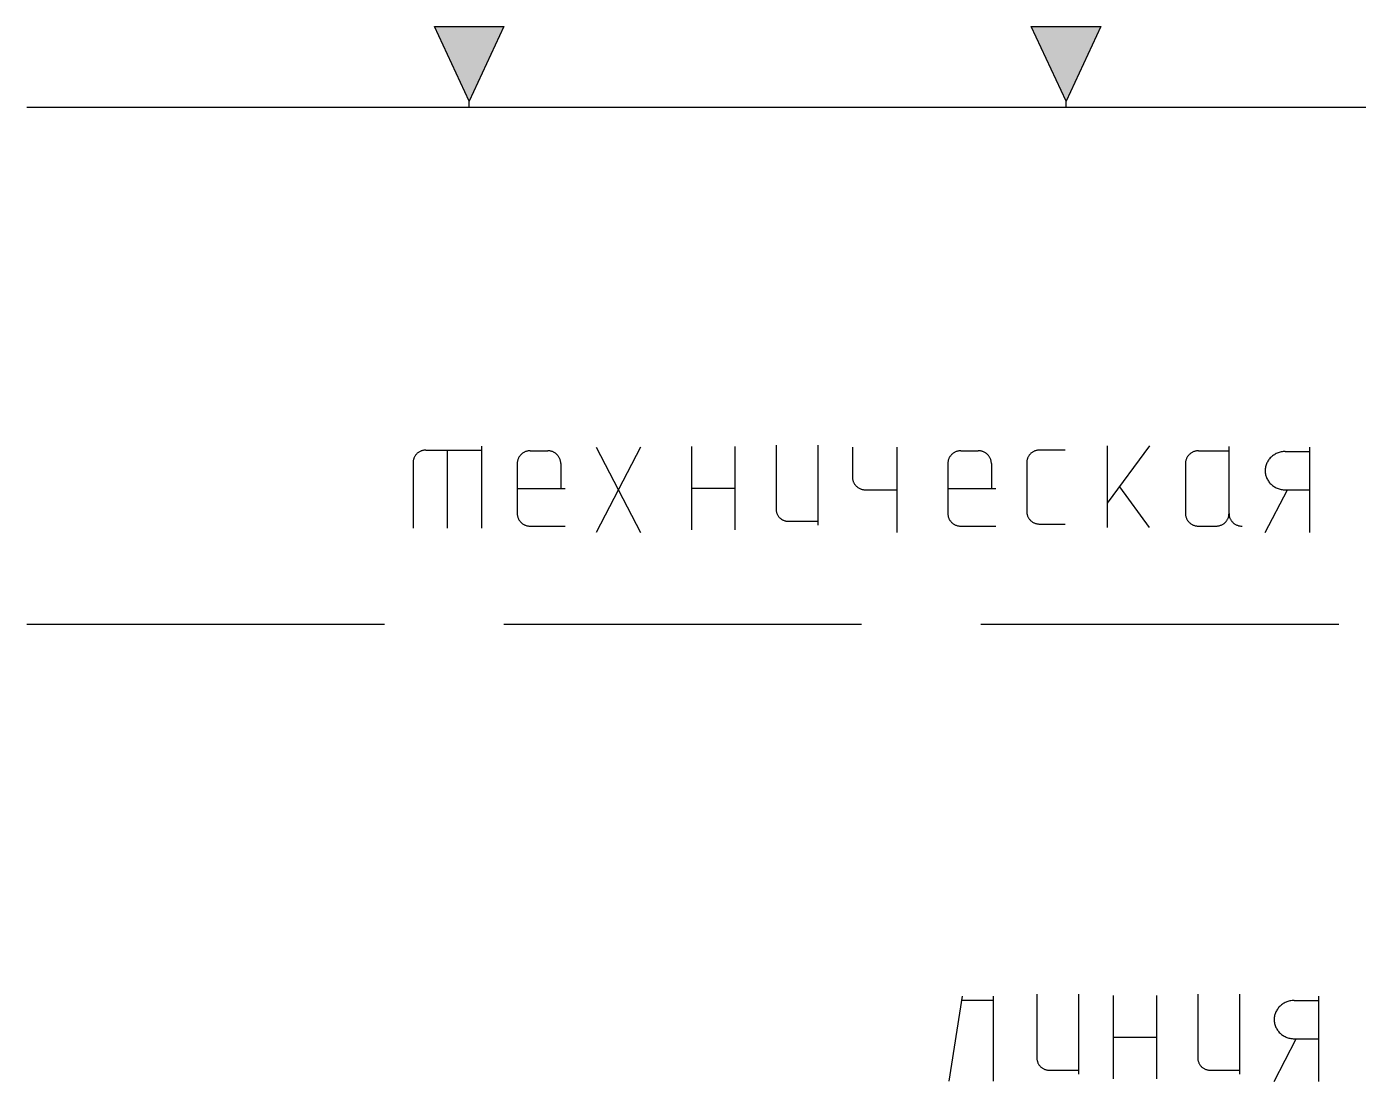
# Model space of a CAD drawing. Extents: x -2918 to -212, y 225 to 5715.
# Drawn here: x -475.18 to -459.22, y 938.47 to 951.1 of the extents above; entities that cross this region are included whole.
import ezdxf

# ---------------------------------------------------------------- set-up
doc = ezdxf.new("R2010")
doc.units = 0
doc.layers.get('0').update_dxf_attribs({"linetype": 'CONTINUOUS'})

# ---------------------------------------------------------------- blocks, each defined once
blk = doc.blocks.new('УСЛ__ОБОЗНАЧЕНИЯ_ГЕО_2')
at = {"linetype": 'CONTINUOUS'}
for points in [[(5.233, -80.962), (5.649, -81.856), (6.066, -80.962)], [(13.218, -80.962), (12.384, -80.962), (12.801, -81.856)]]:
    blk.add_hatch(color=18, dxfattribs=at).paths.add_polyline_path(points)
at = {"color": 18, "linetype": 'CONTINUOUS'}
for p, q in [((5.649, -81.856), (5.233, -80.962)), ((5.233, -80.962), (6.066, -80.962)), ((6.066, -80.962), (5.649, -81.856)), ((12.384, -80.962), (13.218, -80.962)), ((12.801, -81.856), (12.384, -80.962)), ((13.218, -80.962), (12.801, -81.856)), ((0.348, -81.927), (37.586, -81.927)), ((5.649, -81.927), (5.649, -81.856)), ((12.801, -81.927), (12.801, -81.856)), ((5.796, -85.986), (5.796, -86.969)), ((8.313, -85.992), (8.313, -86.991)), ((8.833, -85.992), (8.833, -86.991)), ((9.327, -85.976), (9.327, -86.743)), ((9.826, -85.976), (9.826, -86.935)), ((13.293, -85.984), (13.293, -86.963)), ((13.802, -85.984), (13.293, -86.669)), ((14.753, -86.795), (14.753, -85.993)), ((5.131, -86.035), (5.796, -86.035)), ((5.387, -86.035), (5.387, -86.969)), ((6.382, -86.043), (6.59, -86.043)), ((7.701, -86), (7.17, -87.021)), ((7.17, -86), (7.701, -87.021)), ((10.241, -86), (10.241, -86.358)), ((10.772, -86), (10.772, -87.021)), ((11.541, -86.043), (11.749, -86.043)), ((14.388, -86.043), (14.753, -86.043)), ((15.425, -86.051), (15.716, -86.051)), ((15.718, -86), (15.718, -87.021)), ((4.977, -86.182), (4.977, -86.969)), ((6.225, -86.194), (6.225, -86.795)), ((6.746, -86.194), (6.746, -86.494)), ((11.385, -86.194), (11.385, -86.795)), ((11.906, -86.194), (11.906, -86.494)), ((12.329, -86.182), (12.329, -86.773)), ((14.232, -86.194), (14.232, -86.795)), ((13.802, -86.963), (13.446, -86.473)), ((6.225, -86.494), (6.799, -86.494)), ((8.313, -86.492), (8.833, -86.492)), ((10.401, -86.511), (10.772, -86.511)), ((11.385, -86.494), (11.958, -86.494)), ((15.187, -87.021), (15.452, -86.511)), ((15.424, -86.511), (15.719, -86.511)), ((6.382, -86.945), (6.799, -86.945)), ((9.477, -86.887), (9.826, -86.887)), ((11.541, -86.945), (11.958, -86.945)), ((12.483, -86.92), (12.79, -86.92)), ((14.388, -86.945), (14.596, -86.945)), ((0.348, -88.118), (4.635, -88.118)), ((6.064, -88.118), (10.351, -88.118)), ((11.78, -88.118), (16.067, -88.118)), ((11.557, -92.575), (11.397, -93.595)), ((11.928, -92.626), (11.557, -92.626)), ((11.928, -92.575), (11.928, -93.595)), ((12.451, -92.55), (12.451, -93.318)), ((12.95, -92.55), (12.95, -93.51)), ((13.366, -92.566), (13.366, -93.566)), ((13.885, -92.566), (13.885, -93.566)), ((14.379, -92.55), (14.379, -93.318)), ((14.878, -92.55), (14.878, -93.51)), ((15.532, -92.626), (15.823, -92.626)), ((15.825, -92.575), (15.825, -93.596)), ((13.366, -93.066), (13.885, -93.066)), ((15.294, -93.596), (15.559, -93.085)), ((15.531, -93.086), (15.827, -93.086)), ((12.601, -93.462), (12.95, -93.462)), ((14.529, -93.462), (14.878, -93.462))]:
    blk.add_line(p, q, dxfattribs=at)
at = {"color": 18, "linetype": 'CONTINUOUS', "flags": 128}
for points in [[(5.131, -86.035), (5.123, -86.035), (5.115, -86.036), (5.107, -86.037), (5.099, -86.038), (5.091, -86.04), (5.083, -86.042), (5.076, -86.045), (5.069, -86.048), (5.061, -86.051), (5.054, -86.055), (5.047, -86.059), (5.041, -86.063), (5.034, -86.068), (5.028, -86.073), (5.022, -86.078), (5.017, -86.084), (5.012, -86.09), (5.007, -86.096), (5.002, -86.102), (4.998, -86.109), (4.994, -86.115), (4.991, -86.122), (4.988, -86.13), (4.985, -86.137), (4.983, -86.144), (4.981, -86.152), (4.979, -86.159), (4.978, -86.167), (4.978, -86.175), (4.977, -86.182)], [(6.382, -86.043), (6.373, -86.043), (6.365, -86.044), (6.357, -86.045), (6.349, -86.046), (6.341, -86.048), (6.333, -86.051), (6.326, -86.053), (6.318, -86.056), (6.311, -86.06), (6.304, -86.063), (6.297, -86.068), (6.29, -86.072), (6.283, -86.077), (6.277, -86.082), (6.271, -86.087), (6.266, -86.093), (6.26, -86.099), (6.255, -86.105), (6.251, -86.112), (6.246, -86.118), (6.242, -86.125), (6.239, -86.132), (6.236, -86.14), (6.233, -86.147), (6.231, -86.155), (6.229, -86.162), (6.227, -86.17), (6.226, -86.178), (6.226, -86.186), (6.225, -86.194)], [(6.746, -86.194), (6.746, -86.186), (6.746, -86.178), (6.745, -86.17), (6.743, -86.162), (6.741, -86.155), (6.739, -86.147), (6.736, -86.14), (6.733, -86.132), (6.729, -86.125), (6.725, -86.118), (6.721, -86.112), (6.717, -86.105), (6.712, -86.099), (6.706, -86.093), (6.701, -86.087), (6.695, -86.082), (6.688, -86.077), (6.682, -86.072), (6.675, -86.068), (6.668, -86.063), (6.661, -86.06), (6.654, -86.056), (6.646, -86.053), (6.638, -86.051), (6.631, -86.048), (6.623, -86.046), (6.615, -86.045), (6.607, -86.044), (6.598, -86.043), (6.59, -86.043)], [(11.541, -86.043), (11.533, -86.043), (11.525, -86.044), (11.516, -86.045), (11.508, -86.046), (11.501, -86.048), (11.493, -86.051), (11.485, -86.053), (11.477, -86.056), (11.47, -86.06), (11.463, -86.063), (11.456, -86.068), (11.449, -86.072), (11.443, -86.077), (11.436, -86.082), (11.43, -86.087), (11.425, -86.093), (11.419, -86.099), (11.415, -86.105), (11.41, -86.112), (11.406, -86.118), (11.402, -86.125), (11.398, -86.132), (11.395, -86.14), (11.392, -86.147), (11.39, -86.155), (11.388, -86.162), (11.387, -86.17), (11.386, -86.178), (11.385, -86.186), (11.385, -86.194)], [(11.906, -86.194), (11.906, -86.186), (11.905, -86.178), (11.904, -86.17), (11.902, -86.162), (11.9, -86.155), (11.898, -86.147), (11.895, -86.14), (11.892, -86.132), (11.889, -86.125), (11.885, -86.118), (11.881, -86.112), (11.876, -86.105), (11.871, -86.099), (11.866, -86.093), (11.86, -86.087), (11.854, -86.082), (11.848, -86.077), (11.841, -86.072), (11.835, -86.068), (11.828, -86.063), (11.821, -86.06), (11.813, -86.056), (11.805, -86.053), (11.798, -86.051), (11.79, -86.048), (11.782, -86.046), (11.774, -86.045), (11.766, -86.044), (11.758, -86.043), (11.749, -86.043)], [(12.79, -86.035), (12.483, -86.035), (12.475, -86.035), (12.467, -86.036), (12.459, -86.037), (12.451, -86.038), (12.443, -86.04), (12.435, -86.042), (12.428, -86.045), (12.42, -86.048), (12.413, -86.051), (12.406, -86.055), (12.399, -86.059), (12.393, -86.063), (12.386, -86.068), (12.38, -86.073), (12.374, -86.078), (12.369, -86.084), (12.364, -86.09), (12.359, -86.096), (12.354, -86.102), (12.35, -86.109), (12.346, -86.115), (12.343, -86.122), (12.34, -86.13), (12.337, -86.137), (12.335, -86.144), (12.333, -86.152), (12.331, -86.159), (12.33, -86.167), (12.33, -86.175), (12.329, -86.182)], [(14.388, -86.043), (14.38, -86.043), (14.372, -86.044), (14.363, -86.045), (14.355, -86.046), (14.347, -86.048), (14.34, -86.051), (14.332, -86.053), (14.324, -86.056), (14.317, -86.06), (14.31, -86.063), (14.303, -86.068), (14.296, -86.072), (14.29, -86.077), (14.283, -86.082), (14.277, -86.087), (14.272, -86.093), (14.266, -86.099), (14.261, -86.105), (14.257, -86.112), (14.252, -86.118), (14.249, -86.125), (14.245, -86.132), (14.242, -86.14), (14.239, -86.147), (14.237, -86.155), (14.235, -86.162), (14.233, -86.17), (14.232, -86.178), (14.232, -86.186), (14.232, -86.194)], [(15.426, -86.052), (15.413, -86.052), (15.401, -86.053), (15.388, -86.054), (15.376, -86.057), (15.364, -86.06), (15.352, -86.063), (15.34, -86.067), (15.328, -86.072), (15.317, -86.076), (15.306, -86.082), (15.296, -86.089), (15.285, -86.096), (15.275, -86.103), (15.266, -86.111), (15.257, -86.119), (15.248, -86.128), (15.24, -86.137), (15.232, -86.146), (15.225, -86.156), (15.219, -86.167), (15.213, -86.177), (15.207, -86.188), (15.203, -86.199), (15.199, -86.21), (15.195, -86.222), (15.192, -86.234), (15.19, -86.246), (15.188, -86.257), (15.187, -86.269), (15.187, -86.281), (15.187, -86.293), (15.188, -86.305), (15.19, -86.317), (15.192, -86.329), (15.195, -86.341), (15.199, -86.352), (15.203, -86.364), (15.207, -86.375), (15.213, -86.385), (15.219, -86.396), (15.225, -86.406), (15.232, -86.416), (15.24, -86.426), (15.248, -86.435), (15.257, -86.444), (15.266, -86.452), (15.275, -86.46), (15.285, -86.467), (15.296, -86.474), (15.306, -86.48), (15.317, -86.486), (15.328, -86.491), (15.34, -86.496), (15.352, -86.5), (15.364, -86.503), (15.376, -86.506), (15.388, -86.508), (15.401, -86.51), (15.413, -86.511), (15.426, -86.511)], [(10.241, -86.358), (10.242, -86.366), (10.242, -86.374), (10.243, -86.382), (10.245, -86.39), (10.247, -86.397), (10.249, -86.405), (10.252, -86.413), (10.255, -86.42), (10.259, -86.427), (10.263, -86.434), (10.267, -86.441), (10.272, -86.448), (10.277, -86.454), (10.282, -86.46), (10.288, -86.466), (10.294, -86.472), (10.301, -86.477), (10.307, -86.482), (10.314, -86.486), (10.321, -86.49), (10.328, -86.494), (10.336, -86.498), (10.344, -86.501), (10.351, -86.504), (10.359, -86.506), (10.368, -86.508), (10.376, -86.509), (10.384, -86.51), (10.392, -86.511), (10.401, -86.511)], [(6.225, -86.795), (6.226, -86.803), (6.226, -86.81), (6.227, -86.818), (6.229, -86.826), (6.231, -86.834), (6.233, -86.841), (6.236, -86.849), (6.239, -86.856), (6.242, -86.863), (6.246, -86.87), (6.251, -86.877), (6.255, -86.883), (6.26, -86.889), (6.266, -86.895), (6.271, -86.901), (6.277, -86.906), (6.283, -86.912), (6.29, -86.916), (6.297, -86.921), (6.304, -86.925), (6.311, -86.929), (6.318, -86.932), (6.326, -86.935), (6.333, -86.938), (6.341, -86.94), (6.349, -86.942), (6.357, -86.943), (6.365, -86.944), (6.373, -86.945), (6.382, -86.945)], [(9.327, -86.743), (9.327, -86.751), (9.328, -86.758), (9.329, -86.766), (9.33, -86.773), (9.332, -86.781), (9.334, -86.788), (9.337, -86.795), (9.34, -86.802), (9.343, -86.809), (9.347, -86.815), (9.351, -86.822), (9.356, -86.828), (9.36, -86.834), (9.365, -86.84), (9.371, -86.845), (9.376, -86.85), (9.382, -86.855), (9.389, -86.86), (9.395, -86.864), (9.402, -86.868), (9.409, -86.872), (9.416, -86.875), (9.423, -86.878), (9.43, -86.88), (9.438, -86.882), (9.445, -86.884), (9.453, -86.886), (9.461, -86.886), (9.469, -86.887), (9.477, -86.887)], [(11.385, -86.795), (11.385, -86.803), (11.386, -86.81), (11.387, -86.818), (11.388, -86.826), (11.39, -86.834), (11.392, -86.841), (11.395, -86.849), (11.398, -86.856), (11.402, -86.863), (11.406, -86.87), (11.41, -86.877), (11.415, -86.883), (11.419, -86.889), (11.425, -86.895), (11.43, -86.901), (11.436, -86.906), (11.443, -86.912), (11.449, -86.916), (11.456, -86.921), (11.463, -86.925), (11.47, -86.929), (11.477, -86.932), (11.485, -86.935), (11.493, -86.938), (11.501, -86.94), (11.508, -86.942), (11.516, -86.943), (11.525, -86.944), (11.533, -86.945), (11.541, -86.945)], [(12.329, -86.773), (12.33, -86.78), (12.33, -86.788), (12.331, -86.796), (12.333, -86.803), (12.335, -86.811), (12.337, -86.818), (12.34, -86.825), (12.343, -86.833), (12.346, -86.839), (12.35, -86.846), (12.354, -86.853), (12.359, -86.859), (12.364, -86.865), (12.369, -86.871), (12.374, -86.877), (12.38, -86.882), (12.386, -86.887), (12.393, -86.892), (12.399, -86.896), (12.406, -86.9), (12.413, -86.904), (12.42, -86.907), (12.428, -86.91), (12.435, -86.913), (12.443, -86.915), (12.451, -86.917), (12.459, -86.918), (12.467, -86.919), (12.475, -86.92), (12.483, -86.92)], [(14.232, -86.795), (14.232, -86.803), (14.232, -86.81), (14.233, -86.818), (14.235, -86.826), (14.237, -86.834), (14.239, -86.841), (14.242, -86.849), (14.245, -86.856), (14.249, -86.863), (14.252, -86.87), (14.257, -86.877), (14.261, -86.883), (14.266, -86.889), (14.272, -86.895), (14.277, -86.901), (14.283, -86.906), (14.29, -86.912), (14.296, -86.916), (14.303, -86.921), (14.31, -86.925), (14.317, -86.929), (14.324, -86.932), (14.332, -86.935), (14.34, -86.938), (14.347, -86.94), (14.355, -86.942), (14.363, -86.943), (14.372, -86.944), (14.38, -86.945), (14.388, -86.945)], [(14.596, -86.945), (14.604, -86.945), (14.613, -86.944), (14.621, -86.943), (14.629, -86.942), (14.637, -86.94), (14.645, -86.938), (14.652, -86.935), (14.66, -86.932), (14.667, -86.929), (14.674, -86.925), (14.681, -86.921), (14.688, -86.916), (14.695, -86.912), (14.701, -86.906), (14.707, -86.901), (14.713, -86.895), (14.718, -86.889), (14.723, -86.883), (14.727, -86.877), (14.732, -86.87), (14.735, -86.863), (14.739, -86.856), (14.742, -86.849), (14.745, -86.841), (14.747, -86.834), (14.749, -86.826), (14.751, -86.818), (14.752, -86.81), (14.752, -86.803), (14.753, -86.795), (14.753, -86.803), (14.753, -86.81), (14.754, -86.818), (14.756, -86.826), (14.758, -86.834), (14.76, -86.841), (14.763, -86.849), (14.766, -86.856), (14.77, -86.863), (14.773, -86.87), (14.778, -86.877), (14.782, -86.883), (14.787, -86.889), (14.793, -86.895), (14.798, -86.901), (14.804, -86.906), (14.811, -86.912), (14.817, -86.916), (14.824, -86.921), (14.831, -86.925), (14.838, -86.929), (14.845, -86.932), (14.853, -86.935), (14.861, -86.938), (14.868, -86.94), (14.876, -86.942), (14.884, -86.943), (14.893, -86.944), (14.901, -86.945), (14.909, -86.945)], [(15.533, -92.626), (15.52, -92.626), (15.508, -92.627), (15.495, -92.629), (15.483, -92.631), (15.471, -92.634), (15.459, -92.637), (15.447, -92.641), (15.436, -92.646), (15.424, -92.651), (15.413, -92.657), (15.403, -92.663), (15.392, -92.67), (15.382, -92.677), (15.373, -92.685), (15.364, -92.693), (15.355, -92.702), (15.347, -92.711), (15.34, -92.721), (15.333, -92.731), (15.326, -92.741), (15.32, -92.752), (15.315, -92.762), (15.31, -92.773), (15.306, -92.785), (15.302, -92.796), (15.299, -92.808), (15.297, -92.82), (15.295, -92.832), (15.294, -92.844), (15.294, -92.856), (15.294, -92.868), (15.295, -92.88), (15.297, -92.892), (15.299, -92.904), (15.302, -92.915), (15.306, -92.927), (15.31, -92.938), (15.315, -92.949), (15.32, -92.96), (15.326, -92.97), (15.333, -92.981), (15.34, -92.991), (15.347, -93), (15.355, -93.01), (15.364, -93.018), (15.373, -93.026), (15.382, -93.034), (15.392, -93.041), (15.403, -93.048), (15.413, -93.055), (15.424, -93.06), (15.436, -93.065), (15.447, -93.07), (15.459, -93.074), (15.471, -93.078), (15.483, -93.08), (15.495, -93.082), (15.508, -93.084), (15.52, -93.085), (15.533, -93.085)], [(12.451, -93.318), (12.452, -93.325), (12.452, -93.333), (12.453, -93.341), (12.455, -93.348), (12.457, -93.355), (12.459, -93.362), (12.461, -93.369), (12.464, -93.376), (12.468, -93.383), (12.471, -93.39), (12.476, -93.396), (12.48, -93.402), (12.485, -93.408), (12.49, -93.414), (12.495, -93.42), (12.501, -93.425), (12.507, -93.43), (12.513, -93.434), (12.519, -93.439), (12.526, -93.442), (12.533, -93.446), (12.54, -93.449), (12.547, -93.452), (12.555, -93.455), (12.562, -93.457), (12.57, -93.459), (12.578, -93.46), (12.585, -93.461), (12.593, -93.462), (12.601, -93.462)], [(14.379, -93.318), (14.38, -93.325), (14.38, -93.333), (14.381, -93.341), (14.383, -93.348), (14.385, -93.355), (14.387, -93.362), (14.39, -93.369), (14.392, -93.376), (14.396, -93.383), (14.399, -93.39), (14.404, -93.396), (14.408, -93.402), (14.413, -93.408), (14.418, -93.414), (14.423, -93.42), (14.429, -93.425), (14.435, -93.43), (14.441, -93.434), (14.448, -93.439), (14.454, -93.442), (14.461, -93.446), (14.468, -93.449), (14.475, -93.452), (14.483, -93.455), (14.49, -93.457), (14.498, -93.459), (14.506, -93.46), (14.513, -93.461), (14.521, -93.462), (14.529, -93.462)]]:
    blk.add_lwpolyline(points, dxfattribs=at)

msp = doc.modelspace()

# ---------------------------------------------------------------- block references
msp.add_blockref('УСЛ__ОБОЗНАЧЕНИЯ_ГЕО_2', (-475.527, 1032.066))

doc.saveas('drawing.dxf')
